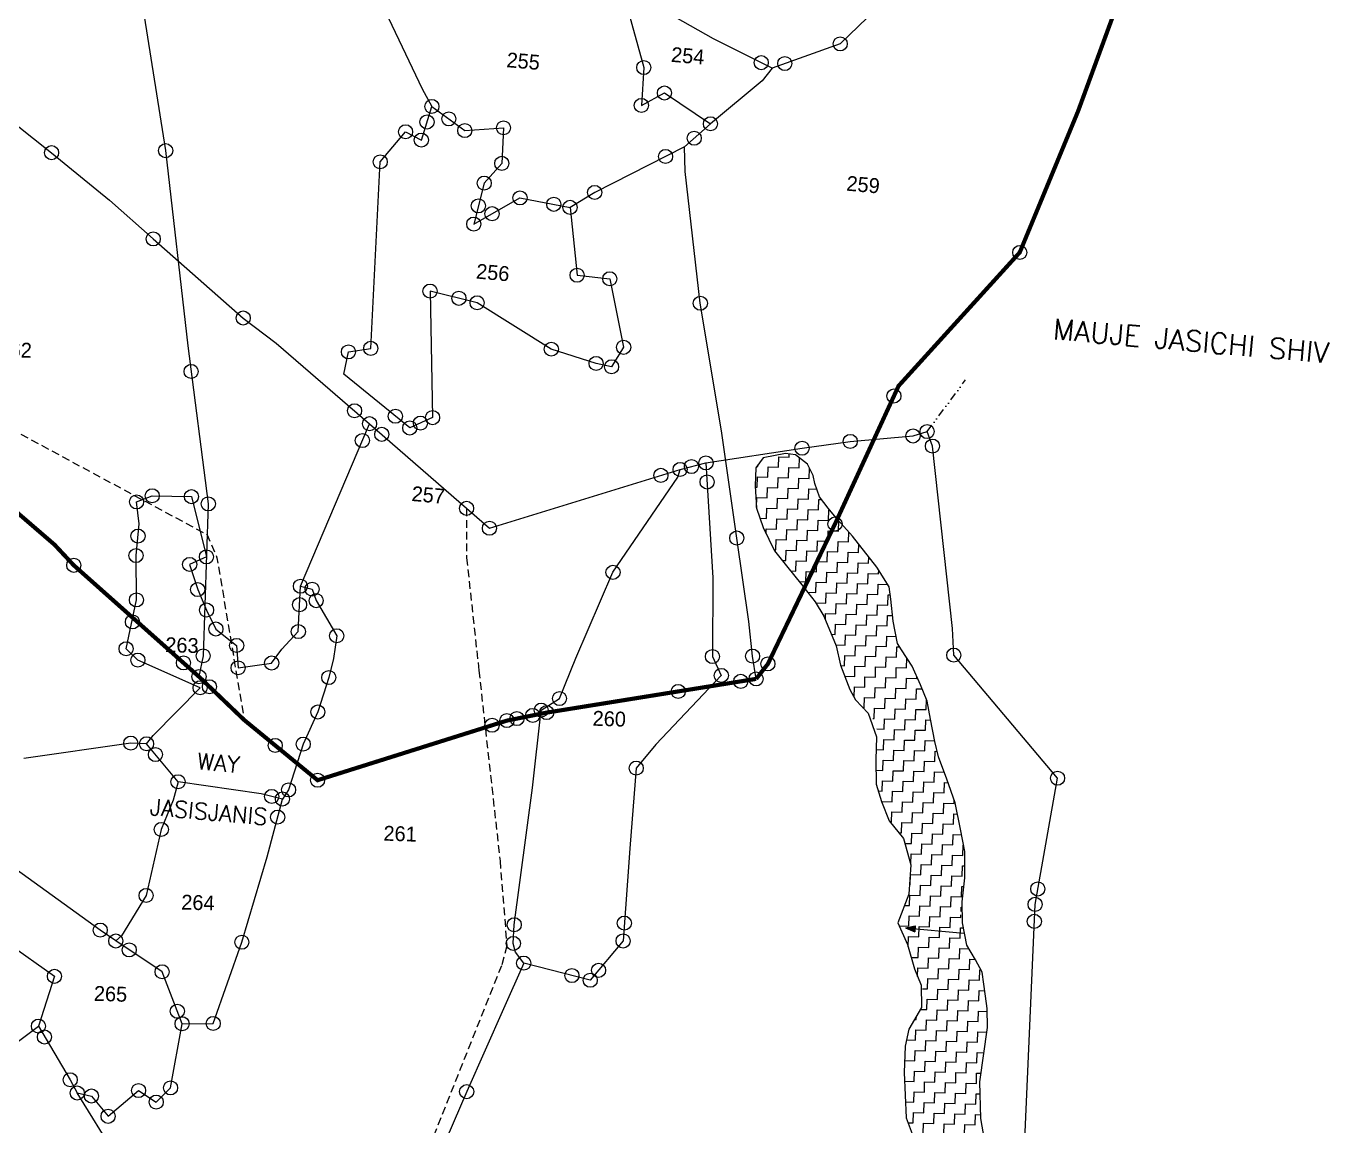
# Model space of a CAD drawing. Header units: metres. Extents: x 289133 to 292218, y 2093453 to 2100632.
# Drawn here: x 291142 to 291976, y 2096164 to 2096868 of the extents above; entities that cross this region are included whole.
import ezdxf
from ezdxf.enums import TextEntityAlignment as Align

# ---------------------------------------------------------------- set-up
doc = ezdxf.new("R2010")
doc.units = ezdxf.units.M
doc.header["$MEASUREMENT"] = 0
doc.linetypes.add('DASHED', pattern=[0.75, 0.5, -0.25])
doc.linetypes.add('DIVIDE', pattern=[1.25, 0.5, -0.25, 0, -0.25, 0, -0.25])
for name, color, linetype in [('LINE_FOOTPATH', 1, 'DASHED'), ('POLY_HATCH', 12, 'Continuous'), ('POLY_PARCEL', 6, 'Continuous'), ('SYM_STONE', 1, 'Continuous'), ('TEXT_MAPOUT', 7, 'Continuous'), ('TEXT_PARCEL', 7, 'Continuous'), ('V_BOUND_LINE', 7, 'Continuous'), ('V_DIVIDE_LINE', 7, 'DIVIDE')]:
    doc.layers.add(name, color=color, linetype=linetype)
doc.styles.get("Standard").update_dxf_attribs({"font": 'simplex.shx'})
doc.styles.add('TEXT_MAP', font='', dxfattribs={"height": 1.8})
doc.styles.get('TEXT_MAP').set_extended_font_data('Kruti Dev 050')

# ---------------------------------------------------------------- blocks, each defined once
blk = doc.blocks.new('STONE')
blk.add_circle((0, 0), 0.851)

msp = doc.modelspace()

# ---------------------------------------------------------------- hatches: boundary and pattern name
h = msp.add_hatch(color=256)
h.paths.add_polyline_path([(291710.73, 2096289.81), (291710.9, 2096291.71), (291704.53, 2096290.37)])
h.paths.add_polyline_path([(291704.53, 2096290.37), (291710.56, 2096287.91), (291710.73, 2096289.81)])

# ---------------------------------------------------------------- linework, layer by layer
for points in [[(291704.53, 2096290.37), (291710.9, 2096291.71)], [(291704.53, 2096290.37), (291741.88, 2096287.01)], [(291704.53, 2096290.37), (291710.56, 2096287.91)], [(291710.9, 2096291.71), (291710.56, 2096287.91)]]:
    msp.add_lwpolyline(points)
for centre in [(291158.08, 2096786.82), (291223.14, 2096731.58), (291280.72, 2096680.95), (291351.96, 2096621.58), (291361.56, 2096613.28), (291369.38, 2096606.46), (291709.44, 2096605.42), (291718.43, 2096608.24), (291356.99, 2096602.51), (291638.41, 2096597.57), (291669.28, 2096601.95), (291721.91, 2096598.97), (291548.08, 2096580.2), (291560.35, 2096583.99), (291567.65, 2096585.83), (291576.92, 2096588.16), (291577.66, 2096575.97), (291222.46, 2096567.12), (291247.57, 2096566.56), (291212.48, 2096563.21), (291423.7, 2096559.08), (291213.37, 2096541.34), (291438.34, 2096546.32), (291212.1, 2096528.83), (291246.44, 2096523.18), (291257.16, 2096528), (291517.41, 2096518.11), (291251.57, 2096507.06), (291317.37, 2096509.21), (291324.83, 2096507.33), (291212.38, 2096500.42), (291316.81, 2096497.38), (291327.41, 2096499.98), (291257.26, 2096493.97), (291209.81, 2096486.34), (291263.21, 2096481.81), (291315.99, 2096480.15), (291340.56, 2096477.5), (291205.76, 2096469.18), (291276.5, 2096471.3), (291581.08, 2096464.19), (291735.5, 2096465.11), (291213.28, 2096461.9), (291277.46, 2096456.95), (291298.92, 2096460.03), (291335.51, 2096450.75), (291586.74, 2096452.05), (291253.11, 2096444.22), (291471.43, 2096429.9), (291483.17, 2096437.28), (291328.48, 2096428.68), (291208.74, 2096408.74), (291218.86, 2096408.32), (291319.15, 2096408.08), (291224.57, 2096401.42), (291532.28, 2096392.74), (291238.99, 2096383.98), (291801.97, 2096386.28), (291298.95, 2096374.6), (291305.79, 2096372.96), (291309.77, 2096378.8), (291302.76, 2096361.35), (291228.29, 2096353.48), (291789.31, 2096315.35), (291218.56, 2096311.21), (291787.56, 2096305.49), (291189.23, 2096289.01), (291454.22, 2096292.45), (291524.67, 2096293.46), (291787.09, 2096294.61), (291199.15, 2096282.04), (291279.84, 2096281.23), (291453.61, 2096280.5), (291523.86, 2096282.05), (291207.77, 2096276.31), (291460.25, 2096267.85), (291508.19, 2096263.26), (291159.89, 2096259.42), (291228.81, 2096262.33), (291491.12, 2096259.91), (291502.87, 2096256.89), (291238.55, 2096237.06), (291149.67, 2096227.51), (291241.62, 2096229.07), (291261.54, 2096229.23), (291153.5, 2096220.57), (291170.01, 2096193.15), (291174.49, 2096184.71), (291183.58, 2096182.78), (291213.74, 2096186.29), (291234.22, 2096188), (291423.75, 2096185.56), (291225.01, 2096178.9), (291194.21, 2096169.78)]:
    msp.add_circle(centre, 4.51)
at = {"layer": 'LINE_FOOTPATH', "ltscale": 10}
for p, q in [((291423.7, 2096559.08), (291423.71, 2096527.38)), ((291423.71, 2096527.38), (291431.56, 2096455.21)), ((291431.56, 2096455.21), (291445.1, 2096333.45)), ((291445.1, 2096333.45), (291449.49, 2096278.86)), ((291449.49, 2096278.86), (291446.04, 2096266.23)), ((291446.04, 2096266.23), (291367.16, 2096068.52))]:
    msp.add_line(p, q, dxfattribs=at)
at = {"layer": 'LINE_FOOTPATH', "ltscale": 10, "flags": 128}
msp.add_lwpolyline([(290952.43, 2096767.97), (291100.93, 2096626.77), (291257.71, 2096542.2), (291263.93, 2096527.44), (291281.32, 2096423.57)], dxfattribs=at)
at = {"layer": 'POLY_HATCH'}
for p, q in [((291627.84, 2096594.2), (291613.54, 2096591.42)), ((291634.28, 2096593.35), (291627.84, 2096594.2)), ((291641.84, 2096587.3), (291634.28, 2096593.35)), ((291608.82, 2096585.11), (291608.46, 2096573.49)), ((291613.54, 2096591.42), (291608.82, 2096585.11)), ((291645.49, 2096580.08), (291641.84, 2096587.3)), ((291646.62, 2096574.88), (291645.49, 2096580.08)), ((291608.46, 2096573.49), (291609.3, 2096559.26)), ((291649.58, 2096566.39), (291646.62, 2096574.88)), ((291655.16, 2096559.11), (291649.58, 2096566.39)), ((291609.3, 2096559.26), (291613.43, 2096546.86)), ((291661.39, 2096551.81), (291655.16, 2096559.11)), ((291670.75, 2096541.18), (291661.39, 2096551.81)), ((291613.43, 2096546.86), (291620.71, 2096531.78)), ((291686.27, 2096521.32), (291670.75, 2096541.18)), ((291620.71, 2096531.78), (291629.42, 2096521.17)), ((291629.42, 2096521.17), (291637.51, 2096511.23)), ((291694.28, 2096508.8), (291686.27, 2096521.32)), ((291637.51, 2096511.23), (291646.82, 2096499.31)), ((291695.33, 2096501.02), (291694.28, 2096508.8)), ((291646.82, 2096499.31), (291652.35, 2096490.1)), ((291696.82, 2096486.76), (291695.33, 2096501.02)), ((291652.35, 2096490.1), (291660.15, 2096471.12)), ((291699.6, 2096472.47), (291696.82, 2096486.76)), ((291660.15, 2096471.12), (291662.99, 2096458.76)), ((291702.06, 2096468.51), (291699.6, 2096472.47)), ((291708.83, 2096457.97), (291702.06, 2096468.51)), ((291662.99, 2096458.76), (291668.95, 2096443.08)), ((291714.27, 2096446.17), (291708.83, 2096457.97)), ((291668.95, 2096443.08), (291672.62, 2096436.5)), ((291718.47, 2096435.71), (291714.27, 2096446.17)), ((291672.62, 2096436.5), (291680.75, 2096427.85)), ((291720.68, 2096424.01), (291718.47, 2096435.71)), ((291680.75, 2096427.85), (291686.09, 2096412.83)), ((291723.46, 2096409.72), (291720.68, 2096424.01)), ((291686.09, 2096412.83), (291685.62, 2096397.99)), ((291725.74, 2096399.96), (291723.46, 2096409.72)), ((291685.62, 2096397.99), (291685.78, 2096382.49)), ((291731.1, 2096385.58), (291725.74, 2096399.96)), ((291736.44, 2096370.56), (291731.1, 2096385.58)), ((291685.78, 2096382.49), (291689.31, 2096371.4)), ((291689.31, 2096371.4), (291694.09, 2096358.98)), ((291739.79, 2096353.67), (291736.44, 2096370.56)), ((291694.09, 2096358.98), (291703.42, 2096347.71)), ((291742.57, 2096339.37), (291739.79, 2096353.67)), ((291703.42, 2096347.71), (291708.06, 2096330.77)), ((291742.68, 2096322.58), (291742.57, 2096339.37)), ((291708.06, 2096330.77), (291706.82, 2096312.08)), ((291740.91, 2096307.13), (291742.68, 2096322.58)), ((291706.82, 2096312.08), (291699.78, 2096293.58)), ((291741.13, 2096293.57), (291740.91, 2096307.13)), ((291699.78, 2096293.58), (291705.81, 2096279.82)), ((291743.91, 2096279.27), (291741.13, 2096293.57)), ((291705.81, 2096279.82), (291710.48, 2096264.18)), ((291749.43, 2096270.06), (291743.91, 2096279.27)), ((291753.7, 2096262.17), (291749.43, 2096270.06)), ((291710.48, 2096264.18), (291714.68, 2096253.71)), ((291755.8, 2096246.61), (291753.7, 2096262.17)), ((291714.68, 2096253.71), (291714.88, 2096239.5)), ((291756.85, 2096238.82), (291755.8, 2096246.61)), ((291714.88, 2096239.5), (291706.69, 2096225.55)), ((291757.11, 2096226.55), (291756.85, 2096238.82)), ((291752.14, 2096191.83), (291757.11, 2096226.55)), ((291706.69, 2096225.55), (291704.4, 2096214.64)), ((291704.4, 2096214.64), (291703.88, 2096197.87)), ((291703.88, 2096197.87), (291704.99, 2096168.89)), ((291752.87, 2096168.35), (291752.14, 2096191.83)), ((291704.99, 2096168.89), (291712.15, 2096149.94)), ((291756.65, 2096146.45), (291752.87, 2096168.35))]:
    msp.add_line(p, q, dxfattribs=at)
at = {"layer": 'POLY_HATCH', "linetype": 'Continuous'}
for p, q in [((291630.16, 2096591.84), (291630.22, 2096593.88)), ((291609.4, 2096585.87), (291610.11, 2096585.85)), ((291610.11, 2096585.85), (291610.14, 2096586.87)), ((291616.51, 2096579.03), (291616.72, 2096585.64)), ((291616.72, 2096585.64), (291623.34, 2096585.44)), ((291623.34, 2096585.44), (291623.55, 2096592.05)), ((291623.55, 2096592.05), (291630.16, 2096591.84)), ((291629.74, 2096578.61), (291629.95, 2096585.23)), ((291629.95, 2096585.23), (291636.57, 2096585.02)), ((291636.57, 2096585.02), (291636.77, 2096591.36)), ((291642.97, 2096578.2), (291643.18, 2096584.65)), ((291609.69, 2096572.62), (291609.9, 2096579.24)), ((291609.9, 2096579.24), (291616.51, 2096579.03)), ((291622.92, 2096572.21), (291623.13, 2096578.82)), ((291623.13, 2096578.82), (291629.74, 2096578.61)), ((291636.15, 2096571.79), (291636.36, 2096578.4)), ((291636.36, 2096578.4), (291642.97, 2096578.2)), ((291608.51, 2096572.66), (291609.69, 2096572.62)), ((291616.1, 2096565.8), (291616.31, 2096572.41)), ((291616.31, 2096572.41), (291622.92, 2096572.21)), ((291629.33, 2096565.38), (291629.54, 2096572)), ((291629.54, 2096572), (291636.15, 2096571.79)), ((291642.56, 2096564.97), (291642.77, 2096571.58)), ((291642.77, 2096571.58), (291647.82, 2096571.42)), ((291609.28, 2096559.61), (291609.48, 2096566.01)), ((291609.48, 2096566.01), (291616.1, 2096565.8)), ((291622.5, 2096558.97), (291622.71, 2096565.59)), ((291622.71, 2096565.59), (291629.33, 2096565.38)), ((291635.73, 2096558.56), (291635.94, 2096565.17)), ((291635.94, 2096565.17), (291642.56, 2096564.97)), ((291648.96, 2096558.14), (291649.17, 2096564.76)), ((291649.17, 2096564.76), (291650.16, 2096564.73)), ((291611.49, 2096552.7), (291615.68, 2096552.57)), ((291615.68, 2096552.57), (291615.89, 2096559.18)), ((291615.89, 2096559.18), (291622.5, 2096558.97)), ((291622.09, 2096545.74), (291622.3, 2096552.36)), ((291622.3, 2096552.36), (291628.91, 2096552.15)), ((291628.91, 2096552.15), (291629.12, 2096558.77)), ((291629.12, 2096558.77), (291635.73, 2096558.56)), ((291635.32, 2096545.33), (291635.53, 2096551.94)), ((291635.53, 2096551.94), (291642.14, 2096551.74)), ((291642.14, 2096551.74), (291642.35, 2096558.35)), ((291642.35, 2096558.35), (291648.96, 2096558.14)), ((291648.55, 2096544.91), (291648.76, 2096551.53)), ((291648.76, 2096551.53), (291655.37, 2096551.32)), ((291655.37, 2096551.32), (291655.58, 2096557.93)), ((291655.58, 2096557.93), (291656.01, 2096557.92)), ((291661.78, 2096544.5), (291661.99, 2096551.11)), ((291661.99, 2096551.11), (291662.01, 2096551.11)), ((291615.37, 2096542.84), (291615.47, 2096545.95)), ((291615.47, 2096545.95), (291622.09, 2096545.74)), ((291628.5, 2096538.92), (291628.7, 2096545.54)), ((291628.7, 2096545.54), (291635.32, 2096545.33)), ((291641.73, 2096538.51), (291641.93, 2096545.12)), ((291641.93, 2096545.12), (291648.55, 2096544.91)), ((291654.96, 2096538.09), (291655.16, 2096544.7)), ((291655.16, 2096544.7), (291661.78, 2096544.5)), ((291668.19, 2096537.67), (291668.38, 2096543.87)), ((291621.67, 2096532.51), (291621.88, 2096539.13)), ((291621.88, 2096539.13), (291628.5, 2096538.92)), ((291634.9, 2096532.1), (291635.11, 2096538.71)), ((291635.11, 2096538.71), (291641.73, 2096538.51)), ((291648.13, 2096531.68), (291648.34, 2096538.3)), ((291648.34, 2096538.3), (291654.96, 2096538.09)), ((291661.36, 2096531.27), (291661.57, 2096537.88)), ((291661.57, 2096537.88), (291668.19, 2096537.67)), ((291674.59, 2096530.85), (291674.76, 2096536.06)), ((291620.34, 2096532.56), (291621.67, 2096532.51)), ((291628.08, 2096525.69), (291628.29, 2096532.31)), ((291628.29, 2096532.31), (291634.9, 2096532.1)), ((291641.31, 2096525.27), (291641.52, 2096531.89)), ((291641.52, 2096531.89), (291648.13, 2096531.68)), ((291654.54, 2096524.86), (291654.75, 2096531.47)), ((291654.75, 2096531.47), (291661.36, 2096531.27)), ((291667.77, 2096524.44), (291667.98, 2096531.06)), ((291667.98, 2096531.06), (291674.59, 2096530.85)), ((291681, 2096524.03), (291681.12, 2096527.91)), ((291625.65, 2096525.77), (291628.08, 2096525.69)), ((291631.23, 2096518.97), (291634.49, 2096518.87)), ((291634.49, 2096518.87), (291634.69, 2096525.48)), ((291634.69, 2096525.48), (291641.31, 2096525.27)), ((291640.89, 2096512.04), (291641.1, 2096518.66)), ((291641.1, 2096518.66), (291647.72, 2096518.45)), ((291647.72, 2096518.45), (291647.92, 2096525.07)), ((291647.92, 2096525.07), (291654.54, 2096524.86)), ((291654.12, 2096511.63), (291654.33, 2096518.24)), ((291654.33, 2096518.24), (291660.95, 2096518.04)), ((291660.95, 2096518.04), (291661.15, 2096524.65)), ((291661.15, 2096524.65), (291667.77, 2096524.44)), ((291667.35, 2096511.21), (291667.56, 2096517.83)), ((291667.56, 2096517.83), (291674.18, 2096517.62)), ((291674.18, 2096517.62), (291674.38, 2096524.23)), ((291674.38, 2096524.23), (291681, 2096524.03)), ((291687.41, 2096517.2), (291687.48, 2096519.44)), ((291636.77, 2096512.17), (291640.89, 2096512.04)), ((291647.3, 2096505.22), (291647.51, 2096511.84)), ((291647.51, 2096511.84), (291654.12, 2096511.63)), ((291660.53, 2096504.8), (291660.74, 2096511.42)), ((291660.74, 2096511.42), (291667.35, 2096511.21)), ((291673.76, 2096504.39), (291673.97, 2096511)), ((291673.97, 2096511), (291680.58, 2096510.8)), ((291680.58, 2096510.8), (291680.79, 2096517.41)), ((291680.79, 2096517.41), (291687.41, 2096517.2)), ((291686.99, 2096503.97), (291687.2, 2096510.59)), ((291687.2, 2096510.59), (291693.26, 2096510.4)), ((291642.08, 2096505.39), (291647.3, 2096505.22)), ((291653.71, 2096498.4), (291653.92, 2096505.01)), ((291653.92, 2096505.01), (291660.53, 2096504.8)), ((291666.94, 2096497.98), (291667.15, 2096504.6)), ((291667.15, 2096504.6), (291673.76, 2096504.39)), ((291680.17, 2096497.57), (291680.38, 2096504.18)), ((291680.38, 2096504.18), (291686.99, 2096503.97)), ((291693.4, 2096497.15), (291693.61, 2096503.76)), ((291693.61, 2096503.76), (291694.96, 2096503.72)), ((291647.38, 2096498.6), (291653.71, 2096498.4)), ((291660.11, 2096491.57), (291660.32, 2096498.19)), ((291660.32, 2096498.19), (291666.94, 2096497.98)), ((291673.34, 2096491.16), (291673.55, 2096497.77)), ((291673.55, 2096497.77), (291680.17, 2096497.57)), ((291686.57, 2096490.74), (291686.78, 2096497.36)), ((291686.78, 2096497.36), (291693.4, 2096497.15)), ((291653.37, 2096487.61), (291653.5, 2096491.78)), ((291653.5, 2096491.78), (291660.11, 2096491.57)), ((291659.7, 2096478.34), (291659.91, 2096484.96)), ((291659.91, 2096484.96), (291666.52, 2096484.75)), ((291666.52, 2096484.75), (291666.73, 2096491.37)), ((291666.73, 2096491.37), (291673.34, 2096491.16)), ((291672.93, 2096477.93), (291673.14, 2096484.54)), ((291673.14, 2096484.54), (291679.75, 2096484.34)), ((291679.75, 2096484.34), (291679.96, 2096490.95)), ((291679.96, 2096490.95), (291686.57, 2096490.74)), ((291692.98, 2096483.92), (291693.19, 2096490.53)), ((291693.19, 2096490.53), (291696.43, 2096490.43)), ((291657.15, 2096478.42), (291659.7, 2096478.34)), ((291666.1, 2096471.52), (291666.31, 2096478.14)), ((291666.31, 2096478.14), (291672.93, 2096477.93)), ((291679.34, 2096471.1), (291679.54, 2096477.72)), ((291679.54, 2096477.72), (291686.16, 2096477.51)), ((291686.16, 2096477.51), (291686.37, 2096484.13)), ((291686.37, 2096484.13), (291692.98, 2096483.92)), ((291692.57, 2096470.69), (291692.77, 2096477.3)), ((291692.77, 2096477.3), (291698.69, 2096477.12)), ((291659.9, 2096471.72), (291666.1, 2096471.52)), ((291672.51, 2096464.7), (291672.72, 2096471.31)), ((291672.72, 2096471.31), (291679.34, 2096471.1)), ((291685.74, 2096464.28), (291685.95, 2096470.9)), ((291685.95, 2096470.9), (291692.57, 2096470.69)), ((291698.97, 2096463.87), (291699.18, 2096470.48)), ((291699.18, 2096470.48), (291700.83, 2096470.43)), ((291665.69, 2096458.29), (291665.9, 2096464.91)), ((291665.9, 2096464.91), (291672.51, 2096464.7)), ((291678.92, 2096457.87), (291679.13, 2096464.49)), ((291679.13, 2096464.49), (291685.74, 2096464.28)), ((291692.15, 2096457.46), (291692.36, 2096464.07)), ((291692.36, 2096464.07), (291698.97, 2096463.87)), ((291705.38, 2096457.04), (291705.57, 2096463.05)), ((291663.14, 2096458.37), (291665.69, 2096458.29)), ((291665.69, 2096451.67), (291672.1, 2096451.47)), ((291672.1, 2096451.47), (291672.3, 2096458.08)), ((291672.3, 2096458.08), (291678.92, 2096457.87)), ((291678.5, 2096444.64), (291678.71, 2096451.26)), ((291678.71, 2096451.26), (291685.33, 2096451.05)), ((291685.33, 2096451.05), (291685.53, 2096457.67)), ((291685.53, 2096457.67), (291692.15, 2096457.46)), ((291698.56, 2096450.63), (291698.76, 2096457.25)), ((291698.76, 2096457.25), (291705.38, 2096457.04)), ((291711.79, 2096450.22), (291711.83, 2096451.48)), ((291671.68, 2096438.24), (291671.89, 2096444.85)), ((291671.89, 2096444.85), (291678.5, 2096444.64)), ((291684.91, 2096437.82), (291685.12, 2096444.44)), ((291685.12, 2096444.44), (291691.73, 2096444.23)), ((291691.73, 2096444.23), (291691.94, 2096450.84)), ((291691.94, 2096450.84), (291698.56, 2096450.63)), ((291698.14, 2096437.4), (291698.35, 2096444.02)), ((291698.35, 2096444.02), (291704.96, 2096443.81)), ((291704.96, 2096443.81), (291705.17, 2096450.43)), ((291705.17, 2096450.43), (291711.79, 2096450.22)), ((291711.37, 2096436.99), (291711.58, 2096443.6)), ((291711.58, 2096443.6), (291715.35, 2096443.48)), ((291671.66, 2096438.24), (291671.68, 2096438.24)), ((291678.09, 2096431.41), (291678.29, 2096438.03)), ((291678.29, 2096438.03), (291684.91, 2096437.82)), ((291691.32, 2096431), (291691.52, 2096437.61)), ((291691.52, 2096437.61), (291698.14, 2096437.4)), ((291704.55, 2096430.58), (291704.75, 2096437.2)), ((291704.75, 2096437.2), (291711.37, 2096436.99)), ((291717.78, 2096430.17), (291717.99, 2096436.78)), ((291717.99, 2096436.78), (291718.04, 2096436.78)), ((291677.39, 2096431.44), (291678.09, 2096431.41)), ((291684.49, 2096424.59), (291684.7, 2096431.21)), ((291684.7, 2096431.21), (291691.32, 2096431)), ((291697.72, 2096424.17), (291697.93, 2096430.79)), ((291697.93, 2096430.79), (291704.55, 2096430.58)), ((291710.95, 2096423.76), (291711.16, 2096430.37)), ((291711.16, 2096430.37), (291717.78, 2096430.17)), ((291683.79, 2096424.61), (291684.49, 2096424.59)), ((291686.25, 2096417.91), (291690.9, 2096417.77)), ((291690.9, 2096417.77), (291691.11, 2096424.38)), ((291691.11, 2096424.38), (291697.72, 2096424.17)), ((291704.13, 2096417.35), (291704.34, 2096423.97)), ((291704.34, 2096423.97), (291710.95, 2096423.76)), ((291717.36, 2096416.93), (291717.57, 2096423.55)), ((291717.57, 2096423.55), (291720.79, 2096423.45)), ((291690.48, 2096404.54), (291690.69, 2096411.15)), ((291690.69, 2096411.15), (291697.31, 2096410.94)), ((291697.31, 2096410.94), (291697.52, 2096417.56)), ((291697.52, 2096417.56), (291704.13, 2096417.35)), ((291703.71, 2096404.12), (291703.92, 2096410.74)), ((291703.92, 2096410.74), (291710.54, 2096410.53)), ((291710.54, 2096410.53), (291710.75, 2096417.14)), ((291710.75, 2096417.14), (291717.36, 2096416.93)), ((291716.94, 2096403.7), (291717.15, 2096410.32)), ((291717.15, 2096410.32), (291723.38, 2096410.12)), ((291685.83, 2096404.68), (291690.48, 2096404.54)), ((291696.89, 2096397.71), (291697.1, 2096404.33)), ((291697.1, 2096404.33), (291703.71, 2096404.12)), ((291710.12, 2096397.3), (291710.33, 2096403.91)), ((291710.33, 2096403.91), (291716.94, 2096403.7)), ((291723.35, 2096396.88), (291723.56, 2096403.5)), ((291723.56, 2096403.5), (291724.68, 2096403.46)), ((291690.07, 2096391.31), (291690.28, 2096397.92)), ((291690.28, 2096397.92), (291696.89, 2096397.71)), ((291703.3, 2096390.89), (291703.51, 2096397.51)), ((291703.51, 2096397.51), (291710.12, 2096397.3)), ((291716.53, 2096390.47), (291716.74, 2096397.09)), ((291716.74, 2096397.09), (291723.35, 2096396.88)), ((291685.69, 2096391.44), (291690.07, 2096391.31)), ((291689.65, 2096378.08), (291689.86, 2096384.69)), ((291689.86, 2096384.69), (291696.47, 2096384.48)), ((291696.47, 2096384.48), (291696.68, 2096391.1)), ((291696.68, 2096391.1), (291703.3, 2096390.89)), ((291709.71, 2096384.07), (291709.91, 2096390.68)), ((291709.91, 2096390.68), (291716.53, 2096390.47)), ((291722.94, 2096383.65), (291723.14, 2096390.27)), ((291723.14, 2096390.27), (291729.43, 2096390.07)), ((291687.16, 2096378.15), (291689.65, 2096378.08)), ((291696.06, 2096371.25), (291696.27, 2096377.87)), ((291696.27, 2096377.87), (291702.88, 2096377.66)), ((291702.88, 2096377.66), (291703.09, 2096384.28)), ((291703.09, 2096384.28), (291709.71, 2096384.07)), ((291709.29, 2096370.84), (291709.5, 2096377.45)), ((291709.5, 2096377.45), (291716.11, 2096377.24)), ((291716.11, 2096377.24), (291716.32, 2096383.86)), ((291716.32, 2096383.86), (291722.94, 2096383.65)), ((291722.52, 2096370.42), (291722.73, 2096377.04)), ((291722.73, 2096377.04), (291729.34, 2096376.83)), ((291729.34, 2096376.83), (291729.55, 2096383.44)), ((291729.55, 2096383.44), (291731.89, 2096383.37)), ((291689.43, 2096371.08), (291689.44, 2096371.46)), ((291689.44, 2096371.46), (291696.06, 2096371.25)), ((291702.47, 2096364.43), (291702.67, 2096371.04)), ((291702.67, 2096371.04), (291709.29, 2096370.84)), ((291715.7, 2096364.01), (291715.9, 2096370.63)), ((291715.9, 2096370.63), (291722.52, 2096370.42)), ((291728.93, 2096363.6), (291729.13, 2096370.21)), ((291729.13, 2096370.21), (291735.75, 2096370)), ((291735.75, 2096370), (291735.82, 2096372.31)), ((291695.64, 2096358.02), (291695.85, 2096364.64)), ((291695.85, 2096364.64), (291702.47, 2096364.43)), ((291708.87, 2096357.61), (291709.08, 2096364.22)), ((291709.08, 2096364.22), (291715.7, 2096364.01)), ((291722.1, 2096357.19), (291722.31, 2096363.81)), ((291722.31, 2096363.81), (291728.93, 2096363.6)), ((291735.33, 2096356.77), (291735.54, 2096363.39)), ((291735.54, 2096363.39), (291737.88, 2096363.32)), ((291694.86, 2096358.05), (291695.64, 2096358.02)), ((291700.49, 2096351.25), (291702.05, 2096351.2)), ((291702.05, 2096351.2), (291702.26, 2096357.81)), ((291702.26, 2096357.81), (291708.87, 2096357.61)), ((291708.46, 2096344.38), (291708.66, 2096350.99)), ((291708.66, 2096350.99), (291715.28, 2096350.78)), ((291715.28, 2096350.78), (291715.49, 2096357.4)), ((291715.49, 2096357.4), (291722.1, 2096357.19)), ((291728.51, 2096350.37), (291728.72, 2096356.98)), ((291728.72, 2096356.98), (291735.33, 2096356.77)), ((291704.3, 2096344.51), (291708.46, 2096344.38)), ((291714.86, 2096337.55), (291715.07, 2096344.17)), ((291715.07, 2096344.17), (291721.69, 2096343.96)), ((291721.69, 2096343.96), (291721.89, 2096350.58)), ((291721.89, 2096350.58), (291728.51, 2096350.37)), ((291728.09, 2096337.14), (291728.3, 2096343.75)), ((291728.3, 2096343.75), (291734.92, 2096343.54)), ((291734.92, 2096343.54), (291735.13, 2096350.16)), ((291735.13, 2096350.16), (291740.5, 2096349.99)), ((291741.32, 2096336.72), (291741.53, 2096343.34)), ((291741.53, 2096343.34), (291741.8, 2096343.33)), ((291708.04, 2096331.15), (291708.25, 2096337.76)), ((291708.25, 2096337.76), (291714.86, 2096337.55)), ((291721.27, 2096330.73), (291721.48, 2096337.34)), ((291721.48, 2096337.34), (291728.09, 2096337.14)), ((291734.5, 2096330.31), (291734.71, 2096336.93)), ((291734.71, 2096336.93), (291741.32, 2096336.72)), ((291707.95, 2096331.15), (291708.04, 2096331.15)), ((291714.45, 2096324.32), (291714.66, 2096330.94)), ((291714.66, 2096330.94), (291721.27, 2096330.73)), ((291727.68, 2096323.91), (291727.89, 2096330.52)), ((291727.89, 2096330.52), (291734.5, 2096330.31)), ((291740.91, 2096323.49), (291741.12, 2096330.11)), ((291741.12, 2096330.11), (291742.63, 2096330.06)), ((291707.21, 2096317.93), (291707.62, 2096317.92)), ((291707.62, 2096317.92), (291707.83, 2096324.53)), ((291707.83, 2096324.53), (291714.45, 2096324.32)), ((291714.03, 2096311.09), (291714.24, 2096317.71)), ((291714.24, 2096317.71), (291720.85, 2096317.5)), ((291720.85, 2096317.5), (291721.06, 2096324.11)), ((291721.06, 2096324.11), (291727.68, 2096323.91)), ((291734.08, 2096317.08), (291734.29, 2096323.7)), ((291734.29, 2096323.7), (291740.91, 2096323.49)), ((291707.21, 2096304.69), (291707.42, 2096311.3)), ((291707.42, 2096311.3), (291714.03, 2096311.09)), ((291720.44, 2096304.27), (291720.65, 2096310.88)), ((291720.65, 2096310.88), (291727.26, 2096310.68)), ((291727.26, 2096310.68), (291727.47, 2096317.29)), ((291727.47, 2096317.29), (291734.08, 2096317.08)), ((291733.67, 2096303.85), (291733.88, 2096310.47)), ((291733.88, 2096310.47), (291740.49, 2096310.26)), ((291740.49, 2096310.26), (291740.7, 2096316.87)), ((291740.7, 2096316.87), (291742.02, 2096316.83)), ((291704.05, 2096304.78), (291707.21, 2096304.69)), ((291713.61, 2096297.86), (291713.82, 2096304.48)), ((291713.82, 2096304.48), (291720.44, 2096304.27)), ((291726.84, 2096297.45), (291727.05, 2096304.06)), ((291727.05, 2096304.06), (291733.67, 2096303.85)), ((291740.2, 2096301), (291740.28, 2096303.64)), ((291740.28, 2096303.64), (291740.5, 2096303.64)), ((291706.79, 2096291.45), (291707, 2096298.07)), ((291707, 2096298.07), (291713.61, 2096297.86)), ((291720.02, 2096291.04), (291720.23, 2096297.65)), ((291720.23, 2096297.65), (291726.84, 2096297.45)), ((291733.25, 2096290.62), (291733.46, 2096297.24)), ((291733.46, 2096297.24), (291740.08, 2096297.03)), ((291740.08, 2096297.03), (291740.13, 2096298.7)), ((291700.63, 2096291.65), (291706.79, 2096291.45)), ((291706.37, 2096278.22), (291706.58, 2096284.84)), ((291706.58, 2096284.84), (291713.2, 2096284.63)), ((291713.2, 2096284.63), (291713.41, 2096291.25)), ((291713.41, 2096291.25), (291720.02, 2096291.04)), ((291719.61, 2096277.81), (291719.81, 2096284.42)), ((291719.81, 2096284.42), (291726.43, 2096284.22)), ((291726.43, 2096284.22), (291726.64, 2096290.83)), ((291726.64, 2096290.83), (291733.25, 2096290.62)), ((291739.66, 2096283.8), (291739.87, 2096290.41)), ((291739.87, 2096290.41), (291741.75, 2096290.36)), ((291706.29, 2096278.23), (291706.37, 2096278.22)), ((291712.78, 2096271.4), (291712.99, 2096278.02)), ((291712.99, 2096278.02), (291719.61, 2096277.81)), ((291726.01, 2096270.99), (291726.22, 2096277.6)), ((291726.22, 2096277.6), (291732.84, 2096277.39)), ((291732.84, 2096277.39), (291733.04, 2096284.01)), ((291733.04, 2096284.01), (291739.66, 2096283.8)), ((291739.24, 2096270.57), (291739.45, 2096277.18)), ((291739.45, 2096277.18), (291745.27, 2096277)), ((291708.28, 2096271.54), (291712.78, 2096271.4)), ((291719.19, 2096264.58), (291719.4, 2096271.19)), ((291719.4, 2096271.19), (291726.01, 2096270.99)), ((291732.42, 2096264.16), (291732.63, 2096270.78)), ((291732.63, 2096270.78), (291739.24, 2096270.57)), ((291745.65, 2096263.75), (291745.86, 2096270.36)), ((291745.86, 2096270.36), (291749.31, 2096270.25)), ((291712.4, 2096259.39), (291712.57, 2096264.79)), ((291712.57, 2096264.79), (291719.19, 2096264.58)), ((291725.6, 2096257.75), (291725.8, 2096264.37)), ((291725.8, 2096264.37), (291732.42, 2096264.16)), ((291738.83, 2096257.34), (291739.03, 2096263.95)), ((291739.03, 2096263.95), (291745.65, 2096263.75)), ((291752.06, 2096256.92), (291752.26, 2096263.54)), ((291752.26, 2096263.54), (291752.98, 2096263.52)), ((291715.59, 2096251.45), (291718.77, 2096251.35)), ((291718.77, 2096251.35), (291718.98, 2096257.96)), ((291718.98, 2096257.96), (291725.6, 2096257.75)), ((291725.18, 2096244.52), (291725.39, 2096251.14)), ((291725.39, 2096251.14), (291732, 2096250.93)), ((291732, 2096250.93), (291732.21, 2096257.55)), ((291732.21, 2096257.55), (291738.83, 2096257.34)), ((291745.23, 2096250.52), (291745.44, 2096257.13)), ((291745.44, 2096257.13), (291752.06, 2096256.92)), ((291718.36, 2096238.12), (291718.56, 2096244.73)), ((291718.56, 2096244.73), (291725.18, 2096244.52)), ((291731.59, 2096237.7), (291731.79, 2096244.32)), ((291731.79, 2096244.32), (291738.41, 2096244.11)), ((291738.41, 2096244.11), (291738.62, 2096250.72)), ((291738.62, 2096250.72), (291745.23, 2096250.52)), ((291744.82, 2096237.28), (291745.03, 2096243.9)), ((291745.03, 2096243.9), (291751.64, 2096243.69)), ((291751.64, 2096243.69), (291751.85, 2096250.31)), ((291751.85, 2096250.31), (291755.32, 2096250.2)), ((291714.14, 2096238.25), (291718.36, 2096238.12)), ((291724.76, 2096231.29), (291724.97, 2096237.91)), ((291724.97, 2096237.91), (291731.59, 2096237.7)), ((291737.99, 2096230.88), (291738.2, 2096237.49)), ((291738.2, 2096237.49), (291744.82, 2096237.28)), ((291751.22, 2096230.46), (291751.43, 2096237.08)), ((291751.43, 2096237.08), (291756.89, 2096236.91)), ((291710.32, 2096231.75), (291711.53, 2096231.71)), ((291711.53, 2096231.71), (291711.6, 2096233.92)), ((291717.94, 2096224.89), (291718.15, 2096231.5)), ((291718.15, 2096231.5), (291724.76, 2096231.29)), ((291731.17, 2096224.47), (291731.38, 2096231.09)), ((291731.38, 2096231.09), (291737.99, 2096230.88)), ((291744.4, 2096224.05), (291744.61, 2096230.67)), ((291744.61, 2096230.67), (291751.22, 2096230.46)), ((291705.25, 2096218.66), (291711.12, 2096218.48)), ((291711.12, 2096218.48), (291711.33, 2096225.1)), ((291711.33, 2096225.1), (291717.94, 2096224.89)), ((291717.52, 2096211.66), (291717.73, 2096218.27)), ((291717.73, 2096218.27), (291724.35, 2096218.06)), ((291724.35, 2096218.06), (291724.56, 2096224.68)), ((291724.56, 2096224.68), (291731.17, 2096224.47)), ((291730.75, 2096211.24), (291730.96, 2096217.86)), ((291730.96, 2096217.86), (291737.58, 2096217.65)), ((291737.58, 2096217.65), (291737.79, 2096224.26)), ((291737.79, 2096224.26), (291744.4, 2096224.05)), ((291750.81, 2096217.23), (291751.02, 2096223.85)), ((291751.02, 2096223.85), (291756.69, 2096223.67)), ((291710.7, 2096205.25), (291710.91, 2096211.86)), ((291710.91, 2096211.86), (291717.52, 2096211.66)), ((291723.93, 2096204.83), (291724.14, 2096211.45)), ((291724.14, 2096211.45), (291730.75, 2096211.24)), ((291737.16, 2096204.42), (291737.37, 2096211.03)), ((291737.37, 2096211.03), (291743.98, 2096210.82)), ((291743.98, 2096210.82), (291744.19, 2096217.44)), ((291744.19, 2096217.44), (291750.81, 2096217.23)), ((291750.39, 2096204), (291750.6, 2096210.62)), ((291750.6, 2096210.62), (291754.81, 2096210.48)), ((291704.12, 2096205.46), (291710.7, 2096205.25)), ((291717.11, 2096198.43), (291717.32, 2096205.04)), ((291717.32, 2096205.04), (291723.93, 2096204.83)), ((291730.34, 2096198.01), (291730.55, 2096204.63)), ((291730.55, 2096204.63), (291737.16, 2096204.42)), ((291743.57, 2096197.59), (291743.78, 2096204.21)), ((291743.78, 2096204.21), (291750.39, 2096204)), ((291710.28, 2096192.02), (291710.49, 2096198.63)), ((291710.49, 2096198.63), (291717.11, 2096198.43)), ((291723.51, 2096191.6), (291723.72, 2096198.22)), ((291723.72, 2096198.22), (291730.34, 2096198.01)), ((291736.75, 2096191.19), (291736.95, 2096197.8)), ((291736.95, 2096197.8), (291743.57, 2096197.59)), ((291749.98, 2096190.77), (291750.18, 2096197.39)), ((291750.18, 2096197.39), (291752.92, 2096197.3)), ((291704.09, 2096192.21), (291710.28, 2096192.02)), ((291709.87, 2096178.79), (291710.08, 2096185.4)), ((291710.08, 2096185.4), (291716.69, 2096185.2)), ((291716.69, 2096185.2), (291716.9, 2096191.81)), ((291716.9, 2096191.81), (291723.51, 2096191.6)), ((291723.1, 2096178.37), (291723.31, 2096184.99)), ((291723.31, 2096184.99), (291729.92, 2096184.78)), ((291729.92, 2096184.78), (291730.13, 2096191.4)), ((291730.13, 2096191.4), (291736.75, 2096191.19)), ((291736.33, 2096177.96), (291736.54, 2096184.57)), ((291736.54, 2096184.57), (291743.15, 2096184.36)), ((291743.15, 2096184.36), (291743.36, 2096190.98)), ((291743.36, 2096190.98), (291749.98, 2096190.77)), ((291704.6, 2096178.95), (291709.87, 2096178.79)), ((291716.28, 2096171.97), (291716.48, 2096178.58)), ((291716.48, 2096178.58), (291723.1, 2096178.37)), ((291729.51, 2096171.55), (291729.71, 2096178.16)), ((291729.71, 2096178.16), (291736.33, 2096177.96)), ((291742.74, 2096171.13), (291742.94, 2096177.75)), ((291742.94, 2096177.75), (291749.56, 2096177.54)), ((291749.56, 2096177.54), (291749.77, 2096184.16)), ((291749.77, 2096184.16), (291752.38, 2096184.07)), ((291709.45, 2096165.56), (291709.66, 2096172.17)), ((291709.66, 2096172.17), (291716.28, 2096171.97)), ((291722.68, 2096165.14), (291722.89, 2096171.76)), ((291722.89, 2096171.76), (291729.51, 2096171.55)), ((291735.91, 2096164.73), (291736.12, 2096171.34)), ((291736.12, 2096171.34), (291742.74, 2096171.13)), ((291749.14, 2096164.31), (291749.35, 2096170.93)), ((291749.35, 2096170.93), (291752.79, 2096170.82)), ((291706.21, 2096165.66), (291709.45, 2096165.56)), ((291715.86, 2096158.74), (291716.07, 2096165.35)), ((291716.07, 2096165.35), (291722.68, 2096165.14)), ((291729.09, 2096158.32), (291729.3, 2096164.93)), ((291729.3, 2096164.93), (291735.91, 2096164.73)), ((291742.32, 2096157.9), (291742.53, 2096164.52)), ((291742.53, 2096164.52), (291749.14, 2096164.31))]:
    msp.add_line(p, q, dxfattribs=at)
at = {"layer": 'POLY_PARCEL'}
for p, q in [((291063.92, 2096860.9), (291158.08, 2096786.82)), ((291158.08, 2096786.82), (291195.05, 2096756.4)), ((291195.05, 2096756.4), (291223.14, 2096731.58)), ((291223.14, 2096731.58), (291280.72, 2096680.95)), ((291280.72, 2096680.95), (291301.91, 2096664.91)), ((291301.91, 2096664.91), (291361.56, 2096613.28)), ((291317.37, 2096509.21), (291361.56, 2096613.28)), ((291361.56, 2096613.28), (291438.34, 2096546.32)), ((291638.41, 2096597.57), (291669.28, 2096601.95)), ((291669.28, 2096601.95), (291709.44, 2096605.42)), ((291709.44, 2096605.42), (291718.43, 2096608.24)), ((291576.92, 2096588.16), (291638.41, 2096597.57)), ((291560.35, 2096583.99), (291576.92, 2096588.16)), ((291576.92, 2096588.16), (291581.41, 2096514.56)), ((291438.34, 2096546.32), (291560.35, 2096583.99)), ((291517.41, 2096518.11), (291559.01, 2096579.04)), ((291559.01, 2096579.04), (291560.35, 2096583.99)), ((291212.48, 2096563.21), (291222.46, 2096567.12)), ((291214.15, 2096549.07), (291212.48, 2096563.21)), ((291222.46, 2096567.12), (291247.57, 2096566.56)), ((291247.57, 2096566.56), (291257.16, 2096528)), ((291212.1, 2096528.83), (291214.15, 2096549.07)), ((291212.38, 2096500.42), (291212.1, 2096528.83)), ((291257.16, 2096528), (291246.44, 2096523.18)), ((291246.44, 2096523.18), (291251.57, 2096507.06)), ((291493.61, 2096463.24), (291517.41, 2096518.11)), ((291581.41, 2096514.56), (291581.08, 2096464.19)), ((291251.57, 2096507.06), (291257.26, 2096493.97)), ((291315.99, 2096480.15), (291317.37, 2096509.21)), ((291317.37, 2096509.21), (291324.83, 2096507.33)), ((291324.83, 2096507.33), (291327.41, 2096499.98)), ((291205.76, 2096469.18), (291212.38, 2096500.42)), ((291257.26, 2096493.97), (291263.21, 2096481.81)), ((291327.41, 2096499.98), (291340.56, 2096477.5)), ((291263.21, 2096481.81), (291276.5, 2096471.3)), ((291305.54, 2096468.98), (291315.99, 2096480.15)), ((291340.56, 2096477.5), (291338.46, 2096463.02)), ((291213.28, 2096461.9), (291205.76, 2096469.18)), ((291276.5, 2096471.3), (291277.46, 2096456.95)), ((291298.92, 2096460.03), (291305.54, 2096468.98)), ((291253.11, 2096444.22), (291213.28, 2096461.9)), ((291277.46, 2096456.95), (291298.92, 2096460.03)), ((291338.46, 2096463.02), (291335.51, 2096450.75)), ((291483.17, 2096437.28), (291493.61, 2096463.24)), ((291581.08, 2096464.19), (291586.74, 2096452.05)), ((291586.74, 2096452.05), (291544.73, 2096407.84)), ((291223.04, 2096413.72), (291253.11, 2096444.22)), ((291335.51, 2096450.75), (291328.48, 2096428.68)), ((291471.43, 2096429.9), (291483.17, 2096437.28)), ((291328.48, 2096428.68), (291319.15, 2096408.08)), ((291465.9, 2096380.1), (291471.43, 2096429.9)), ((291218.86, 2096408.32), (291223.04, 2096413.72)), ((291208.74, 2096408.74), (291140.31, 2096398.92)), ((291218.86, 2096408.32), (291208.74, 2096408.74)), ((291238.99, 2096383.98), (291218.86, 2096408.32)), ((291319.15, 2096408.08), (291309.77, 2096378.8)), ((291544.73, 2096407.84), (291532.28, 2096392.74)), ((291532.28, 2096392.74), (291528.08, 2096341.24)), ((291238.99, 2096383.98), (291235.8, 2096372.11)), ((291292.28, 2096376.2), (291238.99, 2096383.98)), ((291305.79, 2096372.96), (291292.28, 2096376.2)), ((291309.77, 2096378.8), (291305.79, 2096372.96)), ((291454.22, 2096292.45), (291465.9, 2096380.1)), ((291235.8, 2096372.11), (291228.29, 2096353.48)), ((291296.12, 2096335.87), (291305.79, 2096372.96)), ((291228.29, 2096353.48), (291218.56, 2096311.21)), ((291279.84, 2096281.23), (291296.12, 2096335.87)), ((291528.08, 2096341.24), (291523.86, 2096282.05)), ((291189.23, 2096289.01), (291135.46, 2096327.72)), ((291218.56, 2096311.21), (291202.78, 2096285.37)), ((291199.15, 2096282.04), (291189.23, 2096289.01)), ((291202.78, 2096285.37), (291199.15, 2096282.04)), ((291453.61, 2096280.5), (291454.22, 2096292.45)), ((291129.8, 2096280.79), (291159.89, 2096259.42)), ((291228.81, 2096262.33), (291199.15, 2096282.04)), ((291261.54, 2096229.23), (291279.84, 2096281.23)), ((291455.07, 2096274.82), (291453.61, 2096280.5)), ((291523.86, 2096282.05), (291502.87, 2096256.89)), ((291460.25, 2096267.85), (291447.29, 2096238.5)), ((291460.25, 2096267.85), (291455.07, 2096274.82)), ((291502.87, 2096256.89), (291460.25, 2096267.85)), ((291159.89, 2096259.42), (291149.67, 2096227.51)), ((291241.62, 2096229.07), (291228.81, 2096262.33)), ((291447.29, 2096238.5), (291423.75, 2096185.56)), ((291117.52, 2096203.4), (291149.67, 2096227.51)), ((291149.67, 2096227.51), (291170.01, 2096193.15)), ((291234.22, 2096188), (291241.62, 2096229.07)), ((291241.62, 2096229.07), (291261.54, 2096229.23)), ((291170.01, 2096193.15), (291174.49, 2096184.71)), ((291202.42, 2096139.71), (291174.49, 2096184.71)), ((291174.49, 2096184.71), (291183.58, 2096182.78)), ((291194.21, 2096169.78), (291213.74, 2096186.29)), ((291213.74, 2096186.29), (291225.01, 2096178.9)), ((291225.01, 2096178.9), (291234.22, 2096188)), ((291423.75, 2096185.56), (291380.69, 2096085.52)), ((291183.58, 2096182.78), (291194.21, 2096169.78))]:
    msp.add_line(p, q, dxfattribs=at)
for points in [[(291493.16, 2096929.84), (291488.86, 2096880.99), (291525.54, 2096883.04), (291537.13, 2096841.33), (291535.56, 2096817.11), (291550.33, 2096825.04), (291579.81, 2096805.3)], [(291619.26, 2096841.01), (291581.77, 2096859.69), (291519.37, 2096895.08), (291493.16, 2096929.84)], [(291724.53, 2096924.74), (291726.04, 2096913.26), (291715.28, 2096907.42), (291662.84, 2096856.51), (291619.26, 2096841.01)], [(291214.79, 2096907.78), (291215.73, 2096883.52), (291231.07, 2096788.12), (291245.22, 2096663.12), (291258.38, 2096561.91), (291255.09, 2096464.64), (291252.39, 2096451.3)], [(291353.76, 2096904.76), (291363.06, 2096895.59), (291395.34, 2096827.7), (291401.48, 2096816.44)], [(291619.26, 2096841.01), (291612.82, 2096832.79), (291579.81, 2096805.3)], [(291489.89, 2096751.8), (291494.41, 2096708.33), (291515.32, 2096706.05), (291524.21, 2096662.2), (291516.51, 2096649.7), (291506.59, 2096651.89), (291477.93, 2096661), (291430.42, 2096690.68), (291400.29, 2096698.17), (291401.95, 2096617.16), (291387.3, 2096610.54), (291345.04, 2096645.02), (291348.06, 2096659.26), (291362.33, 2096661.52), (291368.45, 2096780.96), (291384.66, 2096800.19), (291394.74, 2096794.9), (291401.48, 2096816.44)], [(291401.48, 2096816.44), (291422.54, 2096800.96), (291447.32, 2096802.73), (291446.2, 2096779.98), (291434.97, 2096767.34), (291428.26, 2096741.12), (291457.88, 2096757.85), (291489.89, 2096751.8)], [(291579.81, 2096805.3), (291563.23, 2096790.61)], [(291563.23, 2096790.61), (291505.68, 2096761.4), (291489.89, 2096751.8)], [(291609.04, 2096449.88), (291606.72, 2096464.46), (291604.27, 2096486.65), (291596.66, 2096540.06), (291586.78, 2096608.79), (291573.31, 2096690.4), (291563.59, 2096774.76), (291563.23, 2096790.61)]]:
    msp.add_lwpolyline(points, dxfattribs=at)
at = {"layer": 'V_BOUND_LINE'}
for p, q in [((291721.91, 2096598.97), (291718.43, 2096608.24)), ((291734.66, 2096482.23), (291721.91, 2096598.97)), ((291735.5, 2096465.11), (291734.66, 2096482.23)), ((291801.97, 2096386.28), (291735.5, 2096465.11)), ((291787.56, 2096305.49), (291801.97, 2096386.28)), ((291779.71, 2096124.34), (291787.56, 2096305.49))]:
    msp.add_line(p, q, dxfattribs=at)
at = {"layer": 'V_BOUND_LINE', "const_width": 2.65}
for points in [[(291839.36, 2097060.26), (291847.31, 2096922.83), (291847.52, 2096901.86), (291815.03, 2096813.23), (291777.76, 2096722.96), (291700.21, 2096637.48), (291659.5, 2096549.05), (291616.57, 2096459.49), (291609.04, 2096449.88)], [(291252.39, 2096451.3), (291172.27, 2096522.61), (291159.94, 2096535.8), (291112.14, 2096577.02), (291049.1, 2096626.27), (290946.55, 2096703.34), (290921.48, 2096728.17), (290865.71, 2096783.97), (290858.13, 2096791.32), (290874.02, 2096814.08), (290848.15, 2096859.02)], [(291609.04, 2096449.88), (291474.96, 2096428.28), (291449.47, 2096423.15), (291328.33, 2096384.99), (291281.32, 2096423.57), (291252.39, 2096451.3)]]:
    msp.add_lwpolyline(points, dxfattribs=at)
at = {"layer": 'V_DIVIDE_LINE', "ltscale": 10}
msp.add_line((291718.43, 2096608.24), (291743.12, 2096641.34), dxfattribs=at)

# ---------------------------------------------------------------- block references
at = {"layer": 'SYM_STONE', "xscale": 5.299400462306718, "yscale": 5.299400462306718, "zscale": 5.299400462306718, "rotation": 354.9656378856341}
for p in [(291662.84, 2096856.51), (291537.13, 2096841.33), (291612.31, 2096844.47), (291627.38, 2096843.9), (291550.33, 2096825.04), (291401.48, 2096816.44), (291535.56, 2096817.11), (291398.36, 2096806.48), (291412.33, 2096808.46), (291579.81, 2096805.3), (291384.66, 2096800.19), (291422.54, 2096800.96), (291447.32, 2096802.73), (291231.07, 2096788.12), (291394.74, 2096794.9), (291569.4, 2096796.08), (291368.45, 2096780.96), (291446.2, 2096779.98), (291551.03, 2096784.42), (291434.97, 2096767.34), (291457.88, 2096757.85), (291505.68, 2096761.4), (291431.23, 2096752.73), (291439.99, 2096747.75), (291479.52, 2096753.76), (291489.89, 2096751.8), (291428.26, 2096741.12), (291777.76, 2096722.96), (291494.41, 2096708.33), (291515.32, 2096706.05), (291400.29, 2096698.17), (291418.74, 2096693.58), (291430.42, 2096690.68), (291573.31, 2096690.4), (291348.06, 2096659.26), (291362.33, 2096661.52), (291477.93, 2096661), (291524.21, 2096662.2), (291247.35, 2096646.73), (291506.59, 2096651.89), (291516.51, 2096649.7), (291697.23, 2096631.01), (291378.11, 2096618.03), (291394.18, 2096613.64), (291401.95, 2096617.16), (291387.3, 2096610.54), (291258.38, 2096561.91), (291659.5, 2096549.05), (291596.66, 2096540.06), (291172.27, 2096522.61), (291255.09, 2096464.64), (291606.72, 2096464.46), (291242.46, 2096460.14), (291616.57, 2096459.49), (291252.39, 2096451.3), (291599.17, 2096448.29), (291609.04, 2096449.88), (291259.12, 2096444.85), (291559.15, 2096441.84), (291449.47, 2096423.15), (291455.95, 2096424.45), (291466.01, 2096426.48), (291474.96, 2096428.28), (291439.98, 2096420.16), (291301.18, 2096407.27), (291328.33, 2096384.99)]:
    msp.add_blockref('STONE', p, dxfattribs=at)

# ---------------------------------------------------------------- texts
at = {"layer": 'TEXT_MAPOUT'}
for s, height, p in [('MAUJE JASICHI SHIV', 13.2485, (291798.6, 2096667.48)), ('WAY', 10.599, (291250.84, 2096392.03)), ('JASISJANIS', 10.599, (291220.62, 2096362.79))]:
    msp.add_text(s, height=height, rotation=354.96564, dxfattribs=at).set_placement(p)
at = {"layer": 'TEXT_PARCEL', "style": 'TEXT_MAP'}
for s, height, rotation, p in [('254', 9.539, 354.96564, (291565.3, 2096848.87)), ('255', 9.539, 354.96564, (291460, 2096845.44)), ('259', 9.539, 354.96564, (291677.54, 2096766.37)), ('256', 9.539, 354.96564, (291440.5, 2096710.08)), ('262', 9.531, 358.1979, (291134.8, 2096660.55)), ('257', 9.539, 354.96564, (291399.21, 2096567.66)), ('263', 9.531, 358.1979, (291241.52, 2096471.47)), ('260', 9.531, 358.1979, (291515.04, 2096424.35)), ('261', 9.531, 358.1979, (291381.15, 2096350.74)), ('264', 9.531, 358.1979, (291251.75, 2096306.65)), ('265', 9.531, 358.1979, (291195.81, 2096248.18))]:
    msp.add_text(s, height=height, rotation=rotation, dxfattribs=at).set_placement(p, align=Align.MIDDLE)

doc.saveas('drawing.dxf')
